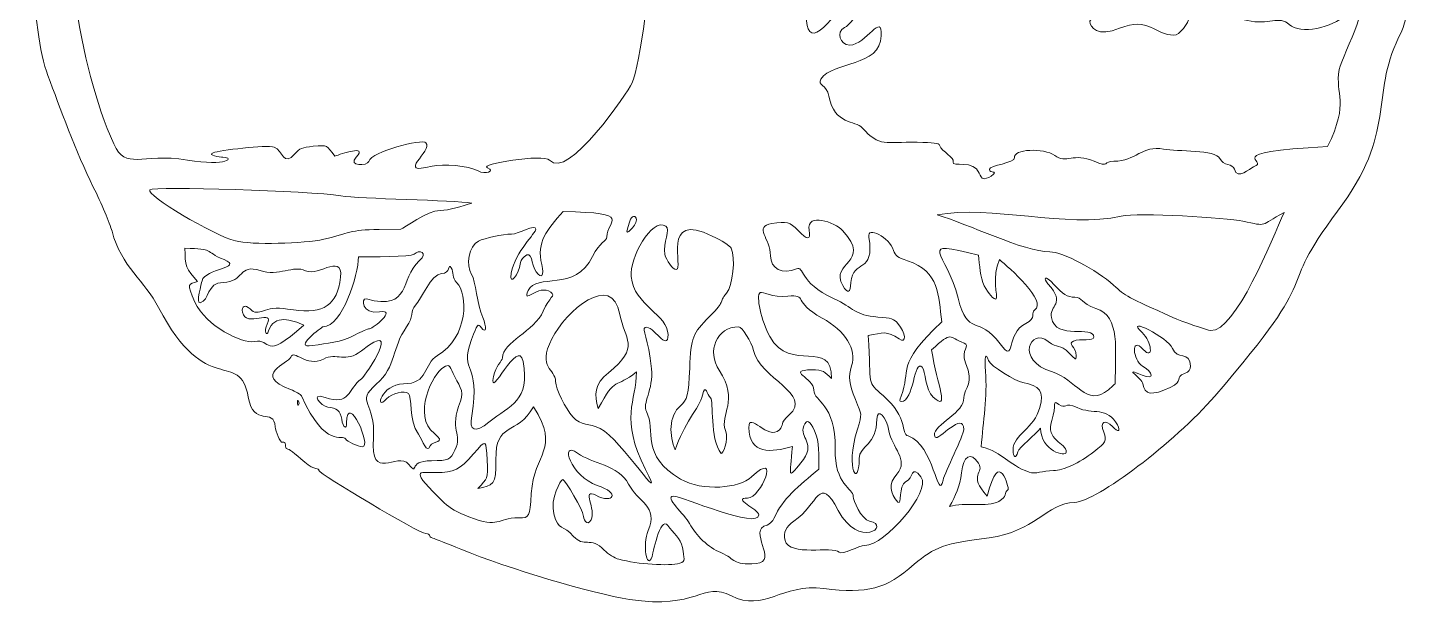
# Model space of a CAD drawing. Header units: centimetres. Extents: x -9.2 to 14.6, y -9.8 to 14.3.
# Drawn here: x -9.18 to 14.56, y -9.84 to 0.17 of the extents above; entities that cross this region are included whole.
import ezdxf

# ---------------------------------------------------------------- set-up
doc = ezdxf.new("R2010")
doc.units = ezdxf.units.CM
doc.header["$MEASUREMENT"] = 0
doc.layers.add('Plan 1', color=7, linetype='Continuous')

msp = doc.modelspace()

# ---------------------------------------------------------------- linework, layer by layer
at = {"layer": 'Plan 1', "color": 250, "lineweight": 20}
for points, knots in [([(-8.28623, 6.25212), (-8.91908, 5.81247), (-8.69782, 5.33779), (-8.97173, 4.54216), (-9.17175, 3.96083), (-9.12594, 4.00789), (-9.14468, 3.37838), (-9.17907, 2.22033), (-9.12084, 0.10322), (-8.83427, -0.65107), (-8.62879, -1.19192), (-8.35575, -1.96347), (-8.05727, -2.55945), (-7.91945, -2.8346), (-7.77554, -3.17579), (-7.73755, -3.31784), (-7.57677, -3.91754), (-7.17051, -4.17915), (-6.94093, -4.62304), (-6.12369, -6.20313), (-5.55651, -5.31214), (-5.40665, -6.1567), (-5.31315, -6.68376), (-4.96922, -6.32568), (-4.94476, -6.66378), (-4.93905, -6.74213), (-4.86194, -6.94588), (-4.82023, -6.92986), (-4.73804, -6.89832), (-4.7908, -7.04322), (-4.74275, -7.04322), (-4.71258, -7.04322), (-4.62493, -7.10915), (-4.43967, -7.27093), (-4.26411, -7.42427), (-4.19619, -7.36343), (-4.19619, -7.41434), (-4.19619, -7.47045), (-2.47327, -8.49367), (-2.3705, -8.49367), (-2.2749, -8.49367), (-2.34108, -8.54259), (-2.2482, -8.57165), (-2.21567, -8.58182), (-1.99937, -8.66787), (-1.76744, -8.76298), (-0.9651, -9.09189), (0.48276, -9.52249), (1.11674, -9.6207), (2.29145, -9.80263), (2.35483, -9.30349), (2.85938, -9.55915), (3.4155, -9.84088), (3.72392, -9.34534), (4.43923, -9.43325), (5.19971, -9.52661), (5.49609, -9.44752), (5.98803, -9.01978), (6.32624, -8.72564), (6.51883, -8.65723), (7.27026, -8.56361), (8.04453, -8.46726), (8.2463, -7.97942), (8.73301, -7.95856), (9.11543, -7.94217), (10.4395, -6.93682), (11.12897, -6.13933), (13.09521, -3.86492), (12.11035, -4.45692), (13.2308, -2.97206), (14.2575, -1.61137), (13.78059, -1.00546), (14.27551, -0.00148), (14.52198, 0.49865), (14.38539, 0.71506), (14.49329, 1.17062), (14.55711, 1.44006), (14.5596, 3.1237), (14.4969, 3.58248), (14.12926, 6.27209), (13.62925, 6.34721), (13.27961, 7.69587), (13.16687, 8.13069), (12.96287, 8.47859), (12.60466, 8.70842), (12.10155, 9.03124), (12.47591, 9.29918), (11.92375, 9.81471), (11.69492, 10.02839), (11.31399, 10.5361), (11.1157, 10.71514), (10.73068, 11.06304), (10.12153, 10.98197), (10.05423, 11.25028), (10.03189, 11.33931), (10.0489, 11.56988), (10.0556, 11.69044), (9.71104, 11.8084), (9.58564, 11.81585), (9.33719, 12.07051), (8.86091, 12.55884), (8.41368, 12.43592), (8.16919, 12.71355), (7.63468, 13.32046), (7.43167, 12.42065), (7.36053, 12.95765), (7.28541, 13.52434), (6.45079, 13.56729), (5.79509, 13.56729), (5.74194, 13.71952), (5.75001, 13.75404), (5.54055, 13.83238), (4.24987, 14.31525), (3.5825, 14.07263), (2.32783, 14.07524), (1.36818, 14.07723), (1.59018, 13.80866), (1.03791, 13.92277), (0.61265, 14.01067), (0.27293, 13.91085), (0.17646, 13.66985), (0.10432, 13.48969), (0.12033, 13.51552), (-0.04555, 13.60019), (-0.79562, 13.983), (-2.59734, 12.93145), (-3.38552, 12.40451), (-4.21344, 11.85099), (-4.33785, 11.94398), (-4.46636, 11.44721), (-4.55202, 11.1157), (-4.66601, 11.6311), (-5.71903, 10.72793), (-6.26709, 10.25785), (-7.20265, 9.02566), (-7.63548, 8.20383), (-7.99692, 7.51759), (-7.71234, 7.25933), (-7.90939, 7.25933), (-8.00972, 7.25933), (-8.16355, 7.09146), (-8.21235, 6.92868), (-8.29678, 6.64671), (-7.99395, 6.45512), (-8.28623, 6.25212)], [0, 0, 0, 0, 0.02083333, 0.02083333, 0.02083333, 0.04166667, 0.04166667, 0.04166667, 0.0625, 0.0625, 0.0625, 0.08333333, 0.08333333, 0.08333333, 0.10416667, 0.10416667, 0.10416667, 0.125, 0.125, 0.125, 0.14583333, 0.14583333, 0.14583333, 0.16666667, 0.16666667, 0.16666667, 0.1875, 0.1875, 0.1875, 0.20833333, 0.20833333, 0.20833333, 0.22916667, 0.22916667, 0.22916667, 0.25, 0.25, 0.25, 0.27083333, 0.27083333, 0.27083333, 0.29166667, 0.29166667, 0.29166667, 0.3125, 0.3125, 0.3125, 0.33333333, 0.33333333, 0.33333333, 0.35416667, 0.35416667, 0.35416667, 0.375, 0.375, 0.375, 0.39583333, 0.39583333, 0.39583333, 0.41666667, 0.41666667, 0.41666667, 0.4375, 0.4375, 0.4375, 0.45833333, 0.45833333, 0.45833333, 0.47916667, 0.47916667, 0.47916667, 0.5, 0.5, 0.5, 0.52083333, 0.52083333, 0.52083333, 0.54166667, 0.54166667, 0.54166667, 0.5625, 0.5625, 0.5625, 0.58333333, 0.58333333, 0.58333333, 0.60416667, 0.60416667, 0.60416667, 0.625, 0.625, 0.625, 0.64583333, 0.64583333, 0.64583333, 0.66666667, 0.66666667, 0.66666667, 0.6875, 0.6875, 0.6875, 0.70833333, 0.70833333, 0.70833333, 0.72916667, 0.72916667, 0.72916667, 0.75, 0.75, 0.75, 0.77083333, 0.77083333, 0.77083333, 0.79166667, 0.79166667, 0.79166667, 0.8125, 0.8125, 0.8125, 0.83333333, 0.83333333, 0.83333333, 0.85416667, 0.85416667, 0.85416667, 0.875, 0.875, 0.875, 0.89583333, 0.89583333, 0.89583333, 0.91666667, 0.91666667, 0.91666667, 0.9375, 0.9375, 0.9375, 0.95833333, 0.95833333, 0.95833333, 0.97916667, 0.97916667, 0.97916667, 1, 1, 1, 1]), ([(1.42008, 1.49346), (1.52313, 1.10832), (1.29193, -0.47042), (1.15685, -0.78529), (1.10235, -0.91242), (0.05541, -2.46819), (-0.25152, -2.09843), (-0.34353, -1.98756), (-1.48111, -2.16635), (-1.31324, -2.23079), (-1.16673, -2.28703), (-1.35546, -2.35172), (-1.47255, -2.28355), (-1.47255, -2.28355), (-1.47268, -2.28396), (-1.47268, -2.28396), (-1.6321, -2.19108), (-2.08654, -2.15693), (-2.25776, -2.20151), (-2.91383, -2.37248), (-2.23342, -1.93332), (-2.36602, -1.80071), (-2.43419, -1.73266), (-3.29911, -1.9502), (-3.34369, -2.1208), (-3.3643, -2.19989), (-3.71356, -2.21317), (-3.55836, -2.04655), (-3.35288, -1.82603), (-3.8191, -1.99564), (-3.92414, -2.02879), (-4.07127, -1.84168), (-4.03924, -1.83708), (-4.29452, -1.86166), (-4.48746, -1.88028), (-4.52819, -1.89667), (-4.60592, -1.98694), (-4.80656, -2.21986), (-4.816, -1.93466), (-4.96189, -1.87705), (-5.0914, -1.8259), (-5.91448, -1.93802), (-6.004, -1.97229), (-6.11574, -2.01526), (-5.89137, -2.04717), (-5.8406, -2.0484), (-5.62355, -2.05387), (-5.76795, -2.20945), (-6.44812, -2.09819), (-7.25617, -1.96609), (-7.49369, -2.28903), (-7.70824, -1.81846), (-8.31925, -0.47862), (-8.6062, 1.78052), (-8.46328, 3.2259), (-8.08669, 3.30971), (-7.98997, 3.42071), (-7.69496, 3.20256), (-7.44675, 3.49819), (-7.46451, 3.57529), (-7.11947, 3.04288), (-6.4792, 3.04545), (-6.13169, 3.37137), (-6.36916, 2.96616), (-6.88208, 2.09093), (-6.2486, 2.36235), (-6.17199, 2.68542), (-6.14033, 2.81852), (-5.97258, 3.05605), (-5.84681, 3.14557), (-5.65597, 3.2814), (-5.06868, 3.1668), (-5.04571, 2.96802), (-5.02075, 2.75222), (-5.67385, 2.41797), (-5.70762, 1.80809), (-5.7286, 1.42988), (-5.52101, 1.15375), (-5.374, 1.42864), (-5.3257, 1.51903), (-5.45842, 1.54262), (-5.44924, 1.78201), (-5.43744, 2.08744), (-5.37039, 1.98364), (-5.14851, 2.3061), (-4.98301, 2.54672), (-4.66292, 2.80672), (-4.5323, 2.80672), (-4.26672, 2.80672), (-4.06656, 3.11812), (-3.62616, 2.94827), (-3.24821, 2.80251), (-3.52237, 2.42356), (-3.52162, 2.06796), (-3.52137, 1.90952), (-3.8925, 1.63339), (-3.8925, 1.54424), (-3.8925, 1.43933), (-4.08097, 1.46217), (-3.91385, 1.38594), (-3.79477, 1.33168), (-3.67272, 1.39028), (-3.57203, 1.5502), (-3.35884, 1.88855), (-3.25715, 1.18765), (-3.05117, 1.18765), (-2.74883, 1.18765), (-3.21779, 1.92915), (-3.21779, 2.02898), (-3.21779, 2.22491), (-2.963, 2.67189), (-2.85126, 2.67189), (-2.81462, 2.67189), (-2.08455, 2.15053), (-2.06692, 1.54412), (-2.04879, 0.9176), (-1.83225, 1.42605), (-1.80891, 1.71733), (-1.79587, 1.87886), (-1.7539, 2.0106), (-1.68164, 1.89376), (-1.65705, 1.85391), (-1.20746, 1.81343), (-1.39855, 2.12769), (-1.56741, 2.4052), (-1.50732, 1.93102), (-2.20772, 2.69077), (-2.59523, 3.11118), (-2.84679, 3.52029), (-2.84679, 3.7305), (-2.8469, 4.10833), (-2.48149, 4.50515), (-2.19828, 4.43475), (-1.92873, 4.36783), (-1.61025, 3.79942), (-1.8186, 3.582), (-1.95952, 3.43486), (-2.04234, 3.2454), (-1.82915, 3.2454), (-1.44288, 3.2454), (-1.63732, 3.8708), (-1.32194, 3.47795), (-1.16078, 3.27718), (-0.93269, 3.2192), (-0.85869, 3.13005), (-0.76917, 3.02215), (-0.68784, 3.08635), (-0.68784, 3.26489), (-0.68784, 3.56239), (-1.67804, 4.05109), (-1.201, 4.52812), (-0.50581, 5.22331), (0.89735, 3.84027), (1.19907, 3.22864), (1.58224, 2.45188), (1.22328, 2.22937), (1.42008, 1.49346)], [0, 0, 0, 0, 0.01923077, 0.01923077, 0.01923077, 0.03846154, 0.03846154, 0.03846154, 0.05769231, 0.05769231, 0.05769231, 0.07692308, 0.07692308, 0.07692308, 0.09615385, 0.09615385, 0.09615385, 0.11538462, 0.11538462, 0.11538462, 0.13461538, 0.13461538, 0.13461538, 0.15384615, 0.15384615, 0.15384615, 0.17307692, 0.17307692, 0.17307692, 0.19230769, 0.19230769, 0.19230769, 0.21153846, 0.21153846, 0.21153846, 0.23076923, 0.23076923, 0.23076923, 0.25, 0.25, 0.25, 0.26923077, 0.26923077, 0.26923077, 0.28846154, 0.28846154, 0.28846154, 0.30769231, 0.30769231, 0.30769231, 0.32692308, 0.32692308, 0.32692308, 0.34615385, 0.34615385, 0.34615385, 0.36538462, 0.36538462, 0.36538462, 0.38461538, 0.38461538, 0.38461538, 0.40384615, 0.40384615, 0.40384615, 0.42307692, 0.42307692, 0.42307692, 0.44230769, 0.44230769, 0.44230769, 0.46153846, 0.46153846, 0.46153846, 0.48076923, 0.48076923, 0.48076923, 0.5, 0.5, 0.5, 0.51923077, 0.51923077, 0.51923077, 0.53846154, 0.53846154, 0.53846154, 0.55769231, 0.55769231, 0.55769231, 0.57692308, 0.57692308, 0.57692308, 0.59615385, 0.59615385, 0.59615385, 0.61538462, 0.61538462, 0.61538462, 0.63461538, 0.63461538, 0.63461538, 0.65384615, 0.65384615, 0.65384615, 0.67307692, 0.67307692, 0.67307692, 0.69230769, 0.69230769, 0.69230769, 0.71153846, 0.71153846, 0.71153846, 0.73076923, 0.73076923, 0.73076923, 0.75, 0.75, 0.75, 0.76923077, 0.76923077, 0.76923077, 0.78846154, 0.78846154, 0.78846154, 0.80769231, 0.80769231, 0.80769231, 0.82692308, 0.82692308, 0.82692308, 0.84615385, 0.84615385, 0.84615385, 0.86538462, 0.86538462, 0.86538462, 0.88461538, 0.88461538, 0.88461538, 0.90384615, 0.90384615, 0.90384615, 0.92307692, 0.92307692, 0.92307692, 0.94230769, 0.94230769, 0.94230769, 0.96153846, 0.96153846, 0.96153846, 0.98076923, 0.98076923, 0.98076923, 1, 1, 1, 1]), ([(4.67126, 0.4432), (4.20341, -0.18259), (4.04696, 0.00068), (4.19025, 0.94705), (4.24786, 1.3276), (4.17411, 2.35803), (4.25928, 2.58214), (4.44131, 3.06055), (4.56025, 3.6194), (5.15239, 3.698), (5.39326, 3.72991), (5.50836, 3.98308), (5.69833, 4.05335), (5.86818, 4.1163), (6.46279, 4.09669), (6.68281, 4.02107), (7.17102, 3.85309), (6.86943, 4.12289), (7.11291, 4.07422), (7.40147, 4.01648), (7.78687, 4.00779), (7.98106, 3.76095), (8.10969, 3.59743), (7.94295, 2.97537), (8.07394, 2.97537), (8.30799, 2.97537), (8.35765, 3.2561), (8.30228, 3.46867), (8.15391, 4.03857), (8.65615, 3.51697), (8.65615, 3.28714), (8.65615, 3.03596), (9.09382, 2.6148), (9.24232, 2.37666), (9.43539, 2.06699), (9.70072, 2.362), (10.02529, 1.80178), (10.13157, 1.61838), (10.35643, 1.35913), (10.40398, 1.26837), (10.45576, 1.16978), (10.47177, 0.46032), (10.42335, 0.41152), (10.36786, 0.35565), (10.03112, 0.45175), (9.90212, 0.56027), (9.63219, 0.78736), (9.21699, 0.47919), (9.55583, 0.47919), (9.79696, 0.47919), (9.61207, 0.32299), (9.39181, 0.35826), (9.25449, 0.38023), (8.99362, 0.32895), (8.99362, 0.28003), (8.99362, 0.17189), (9.12884, 0.00265), (9.49958, 0.15872), (9.99661, 0.36793), (10.11258, 0.04065), (10.43068, 0.04065), (10.52566, 0.04065), (10.67702, 0.22801), (10.70049, 0.3744), (10.72532, 0.53011), (10.73451, 0.53532), (10.84526, 0.45772), (10.99637, 0.35194), (11.4919, 0.34001), (11.69032, 0.29184), (12.04417, 0.2058), (12.23688, 0.3831), (12.40115, 0.22566), (12.59447, 0.04066), (13.14935, 0.17637), (13.36837, 0.38223), (13.98409, 0.96095), (13.31001, -0.29781), (13.26072, -0.54949), (13.17481, -0.98841), (13.44982, -1.08215), (13.05834, -1.865), (11.1322, -1.97749), (12.10179, -2.1065), (11.79461, -2.21365), (11.72818, -2.23686), (11.51735, -2.45005), (11.46545, -2.25176), (11.44099, -2.1584), (11.2735, -2.1985), (11.21564, -2.0716), (11.14598, -1.91876), (10.49053, -1.95328), (10.2545, -1.90982), (9.87841, -1.84054), (9.78107, -2.11792), (9.40063, -2.11792), (9.21786, -2.11792), (9.33272, -2.23165), (9.06465, -2.1163), (8.70966, -1.96357), (8.59469, -2.1651), (8.39156, -2.02045), (8.19812, -1.88262), (7.67948, -1.90944), (7.70382, -2.05595), (7.71884, -2.1461), (7.2731, -2.1908), (7.2731, -2.25325), (7.2731, -2.34615), (7.44196, -2.25087), (7.30648, -2.37269), (7.1802, -2.44309), (7.13798, -2.43241), (7.099, -2.32067), (7.01755, -2.08686), (6.61998, -2.22246), (6.65499, -2.13107), (6.68442, -2.05446), (6.45981, -1.95637), (6.42244, -1.84438), (6.41078, -1.80924), (6.3174, -1.79658), (6.03878, -1.79235), (5.48477, -1.78392), (5.40071, -1.88337), (5.09751, -1.54478), (4.9788, -1.41217), (4.62159, -1.50194), (4.52784, -1.00529), (4.4886, -0.79706), (4.32396, -0.82239), (4.39238, -0.71152), (4.58558, -0.39838), (5.40939, -0.51186), (5.42479, 0.03085), (5.43672, 0.45213), (5.16977, -0.1282), (4.8837, -0.1282), (4.71446, -0.1282), (4.64531, 0.10174), (4.79418, 0.16954), (4.88196, 0.20952), (5.01556, 0.39242), (5.00687, 0.45375), (4.98564, 0.60299), (4.74389, 0.54042), (4.67126, 0.4432)], [0, 0, 0, 0, 0.02040816, 0.02040816, 0.02040816, 0.04081633, 0.04081633, 0.04081633, 0.06122449, 0.06122449, 0.06122449, 0.08163265, 0.08163265, 0.08163265, 0.10204082, 0.10204082, 0.10204082, 0.12244898, 0.12244898, 0.12244898, 0.14285714, 0.14285714, 0.14285714, 0.16326531, 0.16326531, 0.16326531, 0.18367347, 0.18367347, 0.18367347, 0.20408163, 0.20408163, 0.20408163, 0.2244898, 0.2244898, 0.2244898, 0.24489796, 0.24489796, 0.24489796, 0.26530612, 0.26530612, 0.26530612, 0.28571429, 0.28571429, 0.28571429, 0.30612245, 0.30612245, 0.30612245, 0.32653061, 0.32653061, 0.32653061, 0.34693878, 0.34693878, 0.34693878, 0.36734694, 0.36734694, 0.36734694, 0.3877551, 0.3877551, 0.3877551, 0.40816327, 0.40816327, 0.40816327, 0.42857143, 0.42857143, 0.42857143, 0.44897959, 0.44897959, 0.44897959, 0.46938776, 0.46938776, 0.46938776, 0.48979592, 0.48979592, 0.48979592, 0.51020408, 0.51020408, 0.51020408, 0.53061224, 0.53061224, 0.53061224, 0.55102041, 0.55102041, 0.55102041, 0.57142857, 0.57142857, 0.57142857, 0.59183673, 0.59183673, 0.59183673, 0.6122449, 0.6122449, 0.6122449, 0.63265306, 0.63265306, 0.63265306, 0.65306122, 0.65306122, 0.65306122, 0.67346939, 0.67346939, 0.67346939, 0.69387755, 0.69387755, 0.69387755, 0.71428571, 0.71428571, 0.71428571, 0.73469388, 0.73469388, 0.73469388, 0.75510204, 0.75510204, 0.75510204, 0.7755102, 0.7755102, 0.7755102, 0.79591837, 0.79591837, 0.79591837, 0.81632653, 0.81632653, 0.81632653, 0.83673469, 0.83673469, 0.83673469, 0.85714286, 0.85714286, 0.85714286, 0.87755102, 0.87755102, 0.87755102, 0.89795918, 0.89795918, 0.89795918, 0.91836735, 0.91836735, 0.91836735, 0.93877551, 0.93877551, 0.93877551, 0.95918367, 0.95918367, 0.95918367, 0.97959184, 0.97959184, 0.97959184, 1, 1, 1, 1]), ([(-3.82432, -2.7103), (-3.51093, -2.76083), (-1.8813, -2.7843), (-1.58157, -2.83558), (-1.74645, -2.88637), (-1.96758, -2.96011), (-2.12229, -2.96061), (-2.34467, -2.96135), (-2.73665, -3.26493), (-2.79588, -3.28157), (-2.79588, -3.28157), (-3.16849, -3.28505), (-3.16849, -3.28505), (-3.67061, -3.28976), (-3.68103, -3.35086), (-4.11139, -3.45279), (-4.44662, -3.53225), (-5.35946, -3.55025), (-5.62679, -3.48271), (-6.00027, -3.38835), (-7.17112, -2.68932), (-7.09178, -2.60799), (-7.0261, -2.5407), (-4.35672, -2.62426), (-3.82432, -2.7103)], [0, 0, 0, 0, 0.125, 0.125, 0.125, 0.25, 0.25, 0.25, 0.375, 0.375, 0.375, 0.5, 0.5, 0.5, 0.625, 0.625, 0.625, 0.75, 0.75, 0.75, 0.875, 0.875, 0.875, 1, 1, 1, 1]), ([(-0.70585, -5.54853), (-0.58343, -6.22273), (-0.91221, -6.28668), (-1.29115, -6.5879), (-1.52558, -6.77426), (-1.62863, -6.73553), (-1.58393, -6.47788), (-1.41793, -5.52282), (-1.80867, -5.78618), (-1.58505, -5.1702), (-1.48796, -4.90288), (-1.47592, -4.88823), (-1.41781, -4.96769), (-1.33623, -5.07918), (-1.32134, -4.96111), (-1.39571, -4.79287), (-1.49615, -4.56577), (-1.51328, -4.16683), (-1.58629, -4.05534), (-1.69108, -3.89543), (-1.62317, -3.56639), (-1.4692, -3.4878), (-1.35634, -3.43019), (-1.05898, -3.36625), (-0.90402, -3.36625), (-0.78556, -3.36625), (-0.48534, -3.17877), (-0.48534, -3.28157), (-0.48534, -3.34862), (-0.83188, -3.65605), (-0.90724, -4.03251), (-0.95902, -4.29101), (-0.75514, -4.02705), (-0.75514, -3.87917), (-0.75514, -3.8439), (-0.72385, -3.78691), (-0.6856, -3.75227), (-0.53884, -3.61955), (-0.57273, -3.88413), (-0.48023, -4.01413), (-0.38798, -4.14363), (-0.34056, -4.08019), (-0.38525, -3.88724), (-0.47626, -3.49501), (-0.30156, -3.30305), (-0.02009, -2.97824), (1.20888, -3.00531), (0.72911, -3.12525), (0.72911, -3.41269), (0.72911, -3.49402), (0.60297, -3.49539), (0.48216, -3.75042), (0.19285, -4.36167), (-0.4775, -4.0278), (-0.61582, -4.33137), (-0.73576, -4.59459), (-0.43591, -4.20808), (-0.23017, -4.35856), (-0.13953, -4.42487), (-0.25575, -4.4379), (-0.35843, -4.68225), (-0.50594, -5.03326), (-1.05872, -5.21292), (-1.05872, -5.48335), (-1.05872, -5.53774), (-1.17754, -5.62415), (-1.21156, -5.80543), (-1.29625, -6.25713), (-0.78556, -5.10974), (-0.70585, -5.54853)], [0, 0, 0, 0, 0.04347826, 0.04347826, 0.04347826, 0.08695652, 0.08695652, 0.08695652, 0.13043478, 0.13043478, 0.13043478, 0.17391304, 0.17391304, 0.17391304, 0.2173913, 0.2173913, 0.2173913, 0.26086957, 0.26086957, 0.26086957, 0.30434783, 0.30434783, 0.30434783, 0.34782609, 0.34782609, 0.34782609, 0.39130435, 0.39130435, 0.39130435, 0.43478261, 0.43478261, 0.43478261, 0.47826087, 0.47826087, 0.47826087, 0.52173913, 0.52173913, 0.52173913, 0.56521739, 0.56521739, 0.56521739, 0.60869565, 0.60869565, 0.60869565, 0.65217391, 0.65217391, 0.65217391, 0.69565217, 0.69565217, 0.69565217, 0.73913043, 0.73913043, 0.73913043, 0.7826087, 0.7826087, 0.7826087, 0.82608696, 0.82608696, 0.82608696, 0.86956522, 0.86956522, 0.86956522, 0.91304348, 0.91304348, 0.91304348, 0.95652174, 0.95652174, 0.95652174, 1, 1, 1, 1]), ([(1.23407, -3.1214), (1.23209, -3.22594), (1.02411, -3.42374), (1.07999, -3.27846), (1.09129, -3.24891), (1.10979, -3.18819), (1.12096, -3.1435), (1.1443, -3.0505), (1.23581, -3.03249), (1.23407, -3.1214)], [0, 0, 0, 0, 0.33333333, 0.33333333, 0.33333333, 0.66666667, 0.66666667, 0.66666667, 1, 1, 1, 1]), ([(2.98476, -4.9518), (3.042, -4.9518), (3.20129, -5.2087), (3.23631, -5.3572), (3.35017, -5.84131), (4.25295, -6.10317), (3.84918, -6.46063), (3.6746, -6.61509), (3.76698, -6.63137), (3.68143, -6.71691), (3.48526, -6.91309), (3.15759, -6.38875), (3.15759, -6.67544), (3.15759, -7.13882), (3.54386, -7.112), (3.90468, -7.00025), (3.85464, -7.53303), (3.82062, -7.55986), (4.04833, -7.28458), (4.33515, -6.9378), (4.00835, -6.84753), (4.09812, -6.65061), (4.15202, -6.53216), (4.19882, -6.55289), (4.28015, -6.73119), (4.37141, -6.93135), (4.35415, -7.15174), (4.35502, -7.38864), (4.00302, -7.68488), (3.73867, -7.89373), (3.58819, -8.23356), (3.56534, -8.28534), (3.51171, -8.33637), (3.46924, -8.34704), (3.11786, -8.43519), (3.68206, -8.97183), (3.28412, -9.00461), (3.28412, -9.00461), (3.28461, -9.00497), (3.28461, -9.00497), (2.86146, -9.03986), (2.94477, -8.92949), (2.67757, -8.81935), (2.47071, -8.73418), (2.24946, -8.52682), (2.1438, -8.31898), (2.0714, -8.17656), (1.69134, -7.853), (1.87026, -7.853), (2.00535, -7.853), (3.32681, -8.43073), (3.32681, -8.1716), (3.32681, -8.07822), (2.85873, -7.88677), (3.13735, -7.88677), (3.36245, -7.88677), (3.71321, -7.04121), (3.20588, -7.52085), (2.99456, -7.72063), (2.3704, -7.77675), (1.98946, -7.55947), (1.2908, -7.1609), (1.57378, -6.71964), (1.40528, -6.40488), (1.33153, -6.26694), (1.52671, -6.03414), (1.49356, -5.66959), (1.44625, -5.14823), (1.31464, -4.99191), (1.38578, -4.9646), (1.51654, -4.91444), (1.77504, -5.40463), (1.77504, -5.08628), (1.77504, -4.7462), (1.19558, -4.59348), (1.14392, -4.09261), (1.11189, -3.7827), (1.49854, -3.07707), (1.73718, -3.22831), (1.82446, -3.28356), (1.68142, -3.51412), (1.72115, -3.71254), (1.74177, -3.8156), (1.85961, -3.97365), (1.91585, -3.97365), (2.05541, -3.97365), (1.63947, -2.96122), (2.53331, -3.39791), (2.69088, -3.47488), (2.83664, -3.56925), (2.85725, -3.60774), (2.93758, -3.75798), (2.87525, -4.25972), (2.77853, -4.37457), (2.61847, -4.56454), (2.78027, -4.48444), (2.48687, -4.77698), (2.1921, -5.07088), (2.17012, -5.12787), (2.14678, -5.66027), (2.12704, -6.11111), (2.10271, -6.21119), (1.99058, -6.30393), (1.77962, -6.47851), (1.79651, -6.82319), (1.90006, -7.06009), (2.03267, -6.62192), (2.31092, -6.3433), (2.36667, -6.12129), (2.41845, -5.91505), (2.44415, -6.11967), (2.50052, -6.16648), (2.56534, -6.22025), (2.47756, -6.86627), (2.68714, -7.12092), (2.70564, -7.14353), (2.82347, -6.8988), (2.75816, -6.72659), (2.65225, -6.44722), (3.00238, -6.22957), (2.64977, -5.69728), (2.43583, -5.3742), (2.60245, -4.95155), (2.98476, -4.9518)], [0, 0, 0, 0, 0.02439024, 0.02439024, 0.02439024, 0.04878049, 0.04878049, 0.04878049, 0.07317073, 0.07317073, 0.07317073, 0.09756098, 0.09756098, 0.09756098, 0.12195122, 0.12195122, 0.12195122, 0.14634146, 0.14634146, 0.14634146, 0.17073171, 0.17073171, 0.17073171, 0.19512195, 0.19512195, 0.19512195, 0.2195122, 0.2195122, 0.2195122, 0.24390244, 0.24390244, 0.24390244, 0.26829268, 0.26829268, 0.26829268, 0.29268293, 0.29268293, 0.29268293, 0.31707317, 0.31707317, 0.31707317, 0.34146341, 0.34146341, 0.34146341, 0.36585366, 0.36585366, 0.36585366, 0.3902439, 0.3902439, 0.3902439, 0.41463415, 0.41463415, 0.41463415, 0.43902439, 0.43902439, 0.43902439, 0.46341463, 0.46341463, 0.46341463, 0.48780488, 0.48780488, 0.48780488, 0.51219512, 0.51219512, 0.51219512, 0.53658537, 0.53658537, 0.53658537, 0.56097561, 0.56097561, 0.56097561, 0.58536585, 0.58536585, 0.58536585, 0.6097561, 0.6097561, 0.6097561, 0.63414634, 0.63414634, 0.63414634, 0.65853659, 0.65853659, 0.65853659, 0.68292683, 0.68292683, 0.68292683, 0.70731707, 0.70731707, 0.70731707, 0.73170732, 0.73170732, 0.73170732, 0.75609756, 0.75609756, 0.75609756, 0.7804878, 0.7804878, 0.7804878, 0.80487805, 0.80487805, 0.80487805, 0.82926829, 0.82926829, 0.82926829, 0.85365854, 0.85365854, 0.85365854, 0.87804878, 0.87804878, 0.87804878, 0.90243902, 0.90243902, 0.90243902, 0.92682927, 0.92682927, 0.92682927, 0.95121951, 0.95121951, 0.95121951, 0.97560976, 0.97560976, 0.97560976, 1, 1, 1, 1]), ([(4.1906, -3.29945), (4.13995, -2.98271), (4.6315, -3.16175), (4.76672, -3.30876), (5.27466, -3.86104), (4.52957, -3.84527), (4.76498, -4.24756), (4.84941, -4.39184), (4.89299, -4.37545), (4.90516, -4.19479), (4.93297, -3.78455), (5.32185, -4.05684), (5.21035, -3.41678), (5.17534, -3.21564), (5.56384, -3.42287), (5.63511, -3.64338), (5.66602, -3.7391), (5.69819, -3.76319), (5.87288, -3.82155), (6.42876, -4.00717), (6.39387, -4.41654), (6.46005, -4.86514), (5.63946, -5.63818), (5.95074, -5.68077), (5.76139, -6.14067), (5.73197, -6.21219), (5.73258, -6.23329), (5.7645, -6.23292), (5.98278, -6.23019), (5.98141, -5.49764), (6.12494, -5.64625), (6.18604, -5.70957), (6.17102, -6.03265), (6.3133, -6.15756), (6.60199, -6.41073), (6.38185, -5.9646), (6.285, -5.34466), (6.65786, -5.01153), (6.5645, -5.13358), (6.84088, -5.2313), (6.95995, -5.27339), (6.7752, -5.35099), (6.86584, -5.56716), (7.02501, -5.94685), (6.85107, -5.94226), (6.82871, -6.21455), (6.80935, -6.45119), (6.2392, -6.66848), (6.34747, -6.84367), (6.39266, -6.91693), (6.83628, -6.3798), (6.83418, -6.71305), (6.83344, -6.82232), (6.51434, -7.42836), (6.48104, -7.5796), (6.39486, -7.97207), (6.32111, -6.9604), (5.88518, -6.82208), (5.74996, -6.77911), (5.89834, -6.51986), (5.45619, -6.13074), (5.1664, -5.87558), (5.26051, -6.00173), (5.19856, -5.10329), (5.44912, -5.05487), (5.52138, -5.0124), (5.72824, -5.1609), (5.85898, -5.25477), (5.84483, -5.05412), (5.70961, -4.89693), (5.63996, -4.8161), (5.59998, -4.80319), (5.36407, -4.78568), (4.96823, -4.75637), (4.95755, -4.63048), (4.60816, -4.46832), (4.00634, -4.18883), (4.1053, -3.90139), (3.97344, -3.95888), (3.73567, -4.06255), (3.52881, -3.95863), (3.52881, -3.73563), (3.52881, -3.44248), (3.23145, -3.2386), (3.55117, -3.18584), (3.80831, -3.14337), (3.86245, -3.15715), (3.99716, -3.2987), (4.16516, -3.47526), (4.21879, -3.47551), (4.1906, -3.29945)], [0, 0, 0, 0, 0.03333333, 0.03333333, 0.03333333, 0.06666667, 0.06666667, 0.06666667, 0.1, 0.1, 0.1, 0.13333333, 0.13333333, 0.13333333, 0.16666667, 0.16666667, 0.16666667, 0.2, 0.2, 0.2, 0.23333333, 0.23333333, 0.23333333, 0.26666667, 0.26666667, 0.26666667, 0.3, 0.3, 0.3, 0.33333333, 0.33333333, 0.33333333, 0.36666667, 0.36666667, 0.36666667, 0.4, 0.4, 0.4, 0.43333333, 0.43333333, 0.43333333, 0.46666667, 0.46666667, 0.46666667, 0.5, 0.5, 0.5, 0.53333333, 0.53333333, 0.53333333, 0.56666667, 0.56666667, 0.56666667, 0.6, 0.6, 0.6, 0.63333333, 0.63333333, 0.63333333, 0.66666667, 0.66666667, 0.66666667, 0.7, 0.7, 0.7, 0.73333333, 0.73333333, 0.73333333, 0.76666667, 0.76666667, 0.76666667, 0.8, 0.8, 0.8, 0.83333333, 0.83333333, 0.83333333, 0.86666667, 0.86666667, 0.86666667, 0.9, 0.9, 0.9, 0.93333333, 0.93333333, 0.93333333, 0.96666667, 0.96666667, 0.96666667, 1, 1, 1, 1]), ([(6.3795, -3.03684), (7.28216, -2.86102), (8.604, -3.26866), (9.52628, -3.05745), (9.81695, -2.99091), (11.33807, -3.08663), (11.61122, -3.14462), (12.04543, -3.23674), (11.89038, -3.22463), (12.31547, -2.995), (12.11243, -3.44493), (11.48591, -5.04489), (11.05832, -5.01748), (11.00878, -5.01426), (10.55584, -4.85619), (10.41056, -4.79138), (9.63541, -4.44534), (9.60313, -4.4277), (9.39863, -4.24146), (9.10288, -3.97203), (8.52626, -3.66969), (8.30811, -3.66969), (7.862, -3.66969), (6.90036, -3.18497), (6.3795, -3.03684)], [0, 0, 0, 0, 0.125, 0.125, 0.125, 0.25, 0.25, 0.25, 0.375, 0.375, 0.375, 0.5, 0.5, 0.5, 0.625, 0.625, 0.625, 0.75, 0.75, 0.75, 0.875, 0.875, 0.875, 1, 1, 1, 1]), ([(6.73834, -4.46197), (6.54625, -3.67155), (5.98579, -3.44334), (7.08773, -3.72506), (7.10412, -3.89244), (7.11914, -4.10885), (7.18557, -4.24841), (7.24567, -4.37482), (7.36213, -4.5027), (7.39094, -4.4739), (7.42372, -4.44112), (7.30514, -4.0885), (7.44756, -3.80305), (7.60065, -3.93118), (8.28094, -4.52133), (8.04503, -4.66722), (7.98294, -4.70571), (8.08004, -4.80691), (7.89888, -4.89332), (7.54477, -5.06219), (7.7279, -5.61682), (7.45749, -5.24432), (7.09282, -4.74159), (6.90236, -5.13704), (6.73834, -4.46197)], [0, 0, 0, 0, 0.125, 0.125, 0.125, 0.25, 0.25, 0.25, 0.375, 0.375, 0.375, 0.5, 0.5, 0.5, 0.625, 0.625, 0.625, 0.75, 0.75, 0.75, 0.875, 0.875, 0.875, 1, 1, 1, 1]), ([(-5.83712, -4.19133), (-5.47469, -4.18909), (-5.57352, -3.86515), (-5.20054, -3.99142), (-4.89634, -4.09448), (-4.62318, -3.89084), (-4.428, -3.99179), (-4.19991, -4.10975), (-3.73281, -3.62513), (-3.83984, -4.19591), (-3.91906, -4.61855), (-4.18353, -4.7524), (-4.73319, -4.64811), (-5.14107, -4.57075), (-5.21781, -4.80616), (-5.37649, -4.64749), (-5.4578, -4.56616), (-5.52622, -4.59559), (-5.50549, -4.70299), (-5.45197, -4.98124), (-4.94104, -4.63061), (-5.08457, -4.90811), (-5.14604, -5.02692), (-5.09277, -5.13545), (-5.05751, -5.02419), (-4.96277, -4.72571), (-4.65869, -4.83795), (-4.45321, -4.92375), (-5.17612, -5.56974), (-4.99334, -5.1352), (-5.30359, -5.20325), (-5.50648, -5.24782), (-6.13548, -4.94077), (-6.31763, -4.52892), (-6.46414, -4.19778), (-6.43111, -4.21963), (-6.27281, -4.17816), (-6.4706, -3.96684), (-6.48935, -3.90314), (-6.48935, -3.60726), (-5.97494, -3.61633), (-6.17757, -3.6542), (-5.81924, -3.80257), (-5.47693, -3.94437), (-6.15548, -3.95914), (-6.19645, -4.16451), (-6.20564, -4.21057), (-6.30931, -4.55575), (-6.22649, -4.53973), (-6.06757, -4.50881), (-6.12046, -4.19307), (-5.83712, -4.19133)], [0, 0, 0, 0, 0.05882353, 0.05882353, 0.05882353, 0.11764706, 0.11764706, 0.11764706, 0.17647059, 0.17647059, 0.17647059, 0.23529412, 0.23529412, 0.23529412, 0.29411765, 0.29411765, 0.29411765, 0.35294118, 0.35294118, 0.35294118, 0.41176471, 0.41176471, 0.41176471, 0.47058824, 0.47058824, 0.47058824, 0.52941176, 0.52941176, 0.52941176, 0.58823529, 0.58823529, 0.58823529, 0.64705882, 0.64705882, 0.64705882, 0.70588235, 0.70588235, 0.70588235, 0.76470588, 0.76470588, 0.76470588, 0.82352941, 0.82352941, 0.82352941, 0.88235294, 0.88235294, 0.88235294, 0.94117647, 0.94117647, 0.94117647, 1, 1, 1, 1]), ([(-2.48062, -3.82453), (-2.82542, -4.12936), (-2.60578, -4.682), (-3.38614, -4.47565), (-3.48336, -4.44995), (-3.464, -4.75067), (-3.15843, -4.69753), (-2.85511, -4.64475), (-3.26745, -4.98508), (-3.33326, -4.98508), (-3.35847, -4.98508), (-3.46811, -5.03251), (-3.57662, -5.09037), (-3.82891, -5.22496), (-4.05588, -5.23229), (-4.30532, -5.27463), (-4.66949, -5.33646), (-4.13485, -4.95143), (-4.12714, -4.95143), (-3.79984, -4.95143), (-3.5211, -4.06914), (-3.52098, -3.75388), (-3.33139, -3.75252), (-2.62018, -3.76034), (-2.56841, -3.70857), (-2.48819, -3.62835), (-2.31039, -3.67405), (-2.48062, -3.82453)], [0, 0, 0, 0, 0.11111111, 0.11111111, 0.11111111, 0.22222222, 0.22222222, 0.22222222, 0.33333333, 0.33333333, 0.33333333, 0.44444444, 0.44444444, 0.44444444, 0.55555556, 0.55555556, 0.55555556, 0.66666667, 0.66666667, 0.66666667, 0.77777778, 0.77777778, 0.77777778, 0.88888889, 0.88888889, 0.88888889, 1, 1, 1, 1]), ([(-1.93256, -3.94387), (-1.88364, -4.0211), (-1.93058, -4.11235), (-1.83882, -4.20002), (-1.64451, -4.38576), (-1.63395, -5.1285), (-2.16859, -5.44437), (-2.41369, -5.58914), (-2.31784, -5.9301), (-2.75204, -5.9301), (-3.12155, -5.9301), (-3.26286, -6.41074), (-3.03998, -6.18786), (-2.94338, -6.09126), (-2.73366, -6.03837), (-2.66686, -6.09375), (-2.59771, -6.1511), (-2.66501, -6.53663), (-2.49478, -6.79303), (-2.41954, -6.90639), (-2.34987, -7.13696), (-2.2945, -6.99255), (-2.25875, -6.89943), (-2.00359, -6.95145), (-2.22261, -6.77911), (-2.60279, -6.48001), (-2.25763, -5.74608), (-2.06058, -5.6439), (-1.97031, -5.59708), (-1.96857, -5.5982), (-1.90053, -5.75477), (-1.8197, -5.94064), (-1.69927, -6.03935), (-1.77588, -6.2282), (-1.97864, -6.72784), (-1.73342, -6.78159), (-1.86937, -7.06233), (-1.95269, -7.23442), (-1.97715, -7.24546), (-2.27353, -7.24546), (-2.69854, -7.24546), (-2.48137, -7.51365), (-2.65657, -7.30918), (-2.86119, -7.07029), (-3.32345, -7.64528), (-3.26534, -6.85312), (-3.2204, -6.23989), (-3.5817, -6.25008), (-3.21791, -5.93681), (-2.86007, -5.62864), (-2.95841, -5.30867), (-2.6963, -4.95368), (-2.56667, -4.77812), (-2.64601, -4.68375), (-2.54556, -4.58331), (-2.45157, -4.48944), (-2.27278, -4.04109), (-2.10106, -4.04109), (-1.9394, -4.04109), (-1.99092, -3.85161), (-1.93256, -3.94387)], [0, 0, 0, 0, 0.05, 0.05, 0.05, 0.1, 0.1, 0.1, 0.15, 0.15, 0.15, 0.2, 0.2, 0.2, 0.25, 0.25, 0.25, 0.3, 0.3, 0.3, 0.35, 0.35, 0.35, 0.4, 0.4, 0.4, 0.45, 0.45, 0.45, 0.5, 0.5, 0.5, 0.55, 0.55, 0.55, 0.6, 0.6, 0.6, 0.65, 0.65, 0.65, 0.7, 0.7, 0.7, 0.75, 0.75, 0.75, 0.8, 0.8, 0.8, 0.85, 0.85, 0.85, 0.9, 0.9, 0.9, 0.95, 0.95, 0.95, 1, 1, 1, 1]), ([(0.5816, -6.3515), (0.88269, -5.77712), (0.87115, -6.02769), (1.23507, -5.7215), (1.23345, -6.22982), (0.94329, -6.51403), (1.38915, -7.39347), (1.77087, -8.14686), (0.97298, -6.87017), (0.61686, -6.69418), (0.41682, -6.59535), (0.298, -6.65531), (0.14479, -6.49216), (0.02138, -6.36092), (-0.14798, -6.01264), (-0.14798, -5.89022), (-0.1481, -5.66797), (-0.46994, -5.67393), (-0.21366, -5.16102), (0.02362, -4.6861), (0.81553, -3.99352), (0.95161, -4.74172), (1.02835, -5.16338), (1.31206, -5.30132), (0.75531, -5.73987), (0.50946, -5.93344), (0.5122, -6.11634), (0.5816, -6.3515)], [0, 0, 0, 0, 0.11111111, 0.11111111, 0.11111111, 0.22222222, 0.22222222, 0.22222222, 0.33333333, 0.33333333, 0.33333333, 0.44444444, 0.44444444, 0.44444444, 0.55555556, 0.55555556, 0.55555556, 0.66666667, 0.66666667, 0.66666667, 0.77777778, 0.77777778, 0.77777778, 0.88888889, 0.88888889, 0.88888889, 1, 1, 1, 1]), ([(8.27907, -5.20447), (8.44272, -5.34206), (8.47102, -5.22596), (8.64386, -5.40922), (8.75139, -5.5232), (8.75747, -5.52544), (8.75747, -5.45044), (8.75747, -5.28393), (8.59581, -5.24322), (8.71327, -5.1964), (8.82414, -5.15221), (9.06117, -5.20572), (9.06117, -5.13097), (9.06117, -4.91357), (8.41328, -5.1948), (8.33345, -4.79562), (8.28963, -4.57672), (8.59618, -4.57026), (8.27534, -4.21801), (8.19104, -4.12539), (8.20966, -4.0376), (8.38088, -4.23167), (8.52031, -4.38972), (8.61319, -4.44559), (8.73661, -4.44559), (8.864, -4.44559), (8.82936, -4.54903), (9.09681, -4.63768), (9.52591, -4.77998), (9.41975, -5.35336), (9.42745, -5.92699), (9.42745, -5.92699), (9.31061, -6.02954), (9.31049, -6.02953), (8.94818, -6.34764), (8.73809, -5.84205), (8.35096, -5.72446), (7.7027, -5.52755), (7.98207, -4.95453), (8.27907, -5.20447)], [0, 0, 0, 0, 0.07692308, 0.07692308, 0.07692308, 0.15384615, 0.15384615, 0.15384615, 0.23076923, 0.23076923, 0.23076923, 0.30769231, 0.30769231, 0.30769231, 0.38461538, 0.38461538, 0.38461538, 0.46153846, 0.46153846, 0.46153846, 0.53846154, 0.53846154, 0.53846154, 0.61538462, 0.61538462, 0.61538462, 0.69230769, 0.69230769, 0.69230769, 0.76923077, 0.76923077, 0.76923077, 0.84615385, 0.84615385, 0.84615385, 0.92307692, 0.92307692, 0.92307692, 1, 1, 1, 1]), ([(4.41127, -4.80294), (4.81269, -5.02296), (5.00377, -5.33312), (4.91674, -5.62353), (4.85825, -5.81871), (4.86869, -5.90947), (4.98329, -6.19939), (5.09143, -6.47317), (5.10049, -6.42549), (5.01557, -6.7051), (4.79753, -7.42288), (5.04673, -7.7241), (5.04673, -7.20957), (5.04673, -6.9893), (5.35031, -6.97714), (5.35031, -6.53288), (5.35031, -6.329), (5.51669, -6.49265), (5.55481, -6.73415), (5.59925, -7.01575), (5.90954, -7.23317), (5.68753, -7.47615), (5.54338, -7.63395), (5.57517, -7.80977), (5.70877, -7.95268), (5.77756, -8.02618), (5.71722, -7.66599), (5.84014, -7.60999), (5.97697, -7.54767), (5.93574, -7.29884), (6.10336, -7.52333), (6.28909, -7.77214), (5.48788, -8.69605), (5.14085, -8.69605), (5.05279, -8.69605), (4.75423, -8.86461), (4.70068, -8.81106), (4.5934, -8.70378), (3.84893, -8.89139), (3.77852, -8.61078), (3.74413, -8.47358), (3.78995, -8.3735), (3.92976, -8.28101), (4.35577, -7.99915), (4.35167, -7.45917), (4.68728, -8.09724), (5.03741, -8.76312), (5.6, -8.35811), (5.22316, -8.28051), (5.07404, -8.24983), (4.94566, -7.91434), (4.94566, -7.85872), (4.94566, -7.72252), (4.6216, -7.65907), (4.63463, -7.04322), (4.65127, -6.2574), (4.27096, -6.24435), (4.27096, -6.03651), (4.27096, -5.82716), (3.77989, -5.69915), (4.23358, -5.68897), (4.43597, -5.68438), (4.44938, -5.72299), (4.57454, -5.84058), (4.57454, -5.13421), (3.87103, -5.75961), (3.51791, -5.12043), (3.3714, -4.85533), (3.27431, -4.41456), (3.35179, -4.36663), (3.39611, -4.33918), (3.55988, -4.45764), (3.82336, -4.43007), (4.17387, -4.39345), (3.89674, -4.52096), (4.41127, -4.80294)], [0, 0, 0, 0, 0.04, 0.04, 0.04, 0.08, 0.08, 0.08, 0.12, 0.12, 0.12, 0.16, 0.16, 0.16, 0.2, 0.2, 0.2, 0.24, 0.24, 0.24, 0.28, 0.28, 0.28, 0.32, 0.32, 0.32, 0.36, 0.36, 0.36, 0.4, 0.4, 0.4, 0.44, 0.44, 0.44, 0.48, 0.48, 0.48, 0.52, 0.52, 0.52, 0.56, 0.56, 0.56, 0.6, 0.6, 0.6, 0.64, 0.64, 0.64, 0.68, 0.68, 0.68, 0.72, 0.72, 0.72, 0.76, 0.76, 0.76, 0.8, 0.8, 0.8, 0.84, 0.84, 0.84, 0.88, 0.88, 0.88, 0.92, 0.92, 0.92, 0.96, 0.96, 0.96, 1, 1, 1, 1]), ([(-3.72312, -6.59609), (-3.71939, -6.04903), (-3.27527, -7.01738), (-3.45767, -7.00669), (-3.52732, -7.0026), (-3.7153, -6.91519), (-3.73976, -6.87545), (-3.80209, -6.77464), (-4.07115, -7.06208), (-4.49703, -6.13644), (-4.50883, -6.11086), (-4.59388, -6.06082), (-4.68601, -6.02544), (-5.34197, -5.77325), (-4.72152, -5.58205), (-4.67968, -5.47303), (-4.62331, -5.3259), (-4.41869, -5.65842), (-4.12119, -5.50457), (-3.88913, -5.38451), (-3.74833, -5.58392), (-3.46784, -5.36241), (-2.75453, -4.79896), (-3.37695, -5.7719), (-3.47169, -5.84416), (-3.70289, -6.02034), (-3.66389, -6.31114), (-4.09139, -6.16214), (-4.36827, -6.06567), (-4.16004, -6.31734), (-4.04656, -6.32678), (-3.89334, -6.33944), (-3.83226, -6.39307), (-3.80805, -6.53661), (-3.78372, -6.68101), (-3.72399, -6.72273), (-3.72312, -6.59609)], [0, 0, 0, 0, 0.08333333, 0.08333333, 0.08333333, 0.16666667, 0.16666667, 0.16666667, 0.25, 0.25, 0.25, 0.33333333, 0.33333333, 0.33333333, 0.41666667, 0.41666667, 0.41666667, 0.5, 0.5, 0.5, 0.58333333, 0.58333333, 0.58333333, 0.66666667, 0.66666667, 0.66666667, 0.75, 0.75, 0.75, 0.83333333, 0.83333333, 0.83333333, 0.91666667, 0.91666667, 0.91666667, 1, 1, 1, 1]), ([(10.36587, -5.9908), (10.05558, -6.13669), (9.92558, -6.11968), (9.89926, -5.92985), (9.88499, -5.82641), (9.53012, -5.63086), (9.8871, -5.77998), (10.10774, -5.87211), (10.07967, -5.73502), (9.89169, -5.62415), (9.72817, -5.52767), (9.68248, -5.10316), (9.90486, -5.33994), (10.09172, -5.53872), (10.04938, -5.20472), (9.8876, -5.05275), (9.56552, -4.75016), (10.34141, -5.13891), (10.40523, -5.32218), (10.47724, -5.52878), (10.7119, -5.35583), (10.71352, -5.62712), (10.71389, -5.69118), (10.68881, -5.72198), (10.61283, -5.75066), (10.42584, -5.82132), (10.61668, -5.87284), (10.36587, -5.9908)], [0, 0, 0, 0, 0.11111111, 0.11111111, 0.11111111, 0.22222222, 0.22222222, 0.22222222, 0.33333333, 0.33333333, 0.33333333, 0.44444444, 0.44444444, 0.44444444, 0.55555556, 0.55555556, 0.55555556, 0.66666667, 0.66666667, 0.66666667, 0.77777778, 0.77777778, 0.77777778, 0.88888889, 0.88888889, 0.88888889, 1, 1, 1, 1]), ([(7.84523, -5.9091), (8.13925, -5.95615), (8.20852, -6.0571), (8.13676, -6.33386), (8.04537, -6.68611), (7.6781, -6.80518), (7.6781, -7.05723), (7.6781, -7.19617), (7.72814, -7.21864), (7.75943, -7.09386), (7.77892, -7.01613), (8.07083, -6.79822), (8.14682, -6.68908), (8.15477, -7.07077), (8.58884, -7.19865), (8.58884, -7.09733), (8.58884, -6.93828), (8.22294, -6.89159), (8.34039, -6.55834), (8.43365, -6.29363), (8.33344, -6.19268), (8.4591, -6.28071), (8.59182, -6.37371), (8.54725, -6.22881), (8.77509, -6.33658), (9.03695, -6.46038), (9.29844, -6.31275), (9.46419, -6.63284), (9.52467, -6.74955), (9.47562, -6.76631), (9.3789, -6.66202), (9.25735, -6.53078), (9.15752, -6.56641), (9.23065, -6.75887), (9.28552, -6.90315), (9.27087, -6.93221), (9.06241, -7.09262), (8.80464, -7.29094), (8.54067, -7.41335), (8.36943, -7.41396), (8.18319, -7.41446), (8.06089, -7.48324), (7.95213, -7.44301), (7.57082, -7.30196), (7.52873, -7.11212), (7.13402, -7.00584), (7.16767, -6.57685), (7.23906, -6.14092), (7.20815, -5.71938), (7.18965, -5.46721), (7.21112, -5.38277), (7.25707, -5.52743), (7.28724, -5.62266), (7.73621, -5.89172), (7.84523, -5.9091)], [0, 0, 0, 0, 0.05555556, 0.05555556, 0.05555556, 0.11111111, 0.11111111, 0.11111111, 0.16666667, 0.16666667, 0.16666667, 0.22222222, 0.22222222, 0.22222222, 0.27777778, 0.27777778, 0.27777778, 0.33333333, 0.33333333, 0.33333333, 0.38888889, 0.38888889, 0.38888889, 0.44444444, 0.44444444, 0.44444444, 0.5, 0.5, 0.5, 0.55555556, 0.55555556, 0.55555556, 0.61111111, 0.61111111, 0.61111111, 0.66666667, 0.66666667, 0.66666667, 0.72222222, 0.72222222, 0.72222222, 0.77777778, 0.77777778, 0.77777778, 0.83333333, 0.83333333, 0.83333333, 0.88888889, 0.88888889, 0.88888889, 0.94444444, 0.94444444, 0.94444444, 1, 1, 1, 1]), ([(-4.56421, -6.24731), (-4.56049, -6.15593), (-4.52, -6.26519), (-4.54645, -6.29164), (-4.55776, -6.30282), (-4.5657, -6.28282), (-4.56421, -6.24731)], [0, 0, 0, 0, 0.5, 0.5, 0.5, 1, 1, 1, 1]), ([(-0.56504, -7.80593), (-0.59199, -8.21555), (-0.59608, -8.22374), (-0.77686, -8.22374), (-1.17567, -8.22374), (-1.09173, -8.41359), (-1.63222, -8.20759), (-1.82964, -8.13234), (-1.961, -8.0571), (-2.05388, -7.96622), (-2.66041, -7.37261), (-2.49974, -7.44784), (-2.20126, -7.44784), (-1.87509, -7.44784), (-1.79474, -7.40824), (-1.55437, -7.12974), (-1.33137, -6.87136), (-1.34081, -6.8772), (-1.32033, -7.23702), (-1.30108, -7.57549), (-1.30605, -7.53489), (-1.4805, -7.72287), (-1.22212, -7.66414), (-1.15756, -7.66861), (-1.16885, -7.22932), (-1.18573, -6.57151), (-0.81213, -6.82418), (-0.52643, -6.32442), (-0.05758, -7.06717), (-0.51848, -7.09511), (-0.56504, -7.80593)], [0, 0, 0, 0, 0.1, 0.1, 0.1, 0.2, 0.2, 0.2, 0.3, 0.3, 0.3, 0.4, 0.4, 0.4, 0.5, 0.5, 0.5, 0.6, 0.6, 0.6, 0.7, 0.7, 0.7, 0.8, 0.8, 0.8, 0.9, 0.9, 0.9, 1, 1, 1, 1]), ([(2.02101, -8.7297), (2.04956, -8.91781), (2.0862, -8.97083), (1.97693, -9.00224), (1.79565, -9.05438), (1.25095, -9.01813), (0.93409, -8.93283), (0.93409, -8.93283), (0.93383, -8.93307), (0.93383, -8.93307), (0.86107, -8.91357), (0.75069, -8.84405), (0.68513, -8.7765), (0.45084, -8.53538), (0.32929, -8.73726), (0.16018, -8.54059), (-0.01776, -8.33385), (-0.10156, -8.46125), (-0.17817, -8.15655), (-0.2436, -7.89631), (-0.06158, -7.56504), (-0.02594, -7.57013), (0.02099, -7.57683), (0.32308, -8.10204), (0.32345, -8.17766), (0.3237, -8.22534), (0.38876, -8.38861), (0.45916, -8.257), (0.55104, -8.08541), (0.2898, -7.70708), (0.53862, -7.83633), (0.84171, -7.99365), (0.96662, -7.79884), (0.56445, -7.6676), (0.11697, -7.52159), (-0.09411, -6.88067), (0.22834, -7.11819), (0.46971, -7.29599), (0.92576, -7.31213), (1.0986, -7.64613), (1.25777, -7.95367), (1.61897, -8.01886), (1.43719, -8.443), (1.33675, -8.67731), (1.40914, -9.13124), (1.50213, -8.88776), (1.50226, -8.88739), (1.64244, -8.16824), (1.77256, -8.35734), (1.85934, -8.48348), (1.9968, -8.56991), (2.02101, -8.7297)], [0, 0, 0, 0, 0.05882353, 0.05882353, 0.05882353, 0.11764706, 0.11764706, 0.11764706, 0.17647059, 0.17647059, 0.17647059, 0.23529412, 0.23529412, 0.23529412, 0.29411765, 0.29411765, 0.29411765, 0.35294118, 0.35294118, 0.35294118, 0.41176471, 0.41176471, 0.41176471, 0.47058824, 0.47058824, 0.47058824, 0.52941176, 0.52941176, 0.52941176, 0.58823529, 0.58823529, 0.58823529, 0.64705882, 0.64705882, 0.64705882, 0.70588235, 0.70588235, 0.70588235, 0.76470588, 0.76470588, 0.76470588, 0.82352941, 0.82352941, 0.82352941, 0.88235294, 0.88235294, 0.88235294, 0.94117647, 0.94117647, 0.94117647, 1, 1, 1, 1]), ([(7.23717, -7.85168), (7.44568, -6.99197), (7.60341, -7.73155), (7.59729, -7.73603), (7.50666, -7.80234), (7.59518, -7.85709), (7.43339, -7.94252), (7.22617, -8.05193), (6.85371, -7.94473), (6.5927, -8.03067), (6.69289, -7.83287), (6.77137, -7.69841), (6.79583, -7.45442), (6.82587, -7.15532), (6.9519, -7.08418), (7.08686, -7.29004), (7.19972, -7.46224), (6.89125, -7.4731), (7.23717, -7.85168)], [0, 0, 0, 0, 0.16666667, 0.16666667, 0.16666667, 0.33333333, 0.33333333, 0.33333333, 0.5, 0.5, 0.5, 0.66666667, 0.66666667, 0.66666667, 0.83333333, 0.83333333, 0.83333333, 1, 1, 1, 1])]:
    msp.add_open_spline(points, degree=3, knots=knots, dxfattribs=at)

doc.saveas('drawing.dxf')
